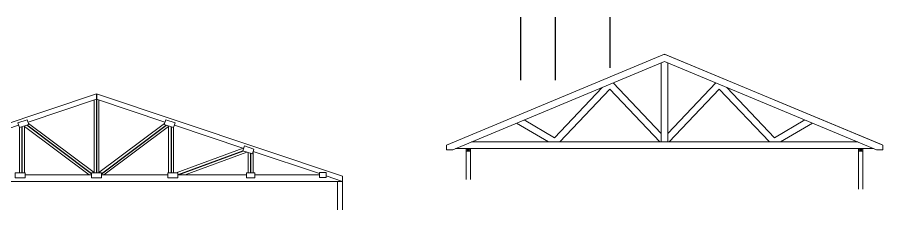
# Model space of a CAD drawing. Header units: inches. Extents: x 99 to 15695, y -7208 to 2559.
# Drawn here: x 14651 to 15695, y -4174 to -3942 of the extents above; entities that cross this region are included whole.
import ezdxf

# ---------------------------------------------------------------- set-up
doc = ezdxf.new("R2010")
doc.units = ezdxf.units.IN
doc.header["$LTSCALE"] = 96
doc.header["$MEASUREMENT"] = 0
doc.layers.add('Section', color=6, linetype='Continuous', lineweight=20)

msp = doc.modelspace()

# ---------------------------------------------------------------- linework, layer by layer
at = {"layer": 'Defpoints'}
for p, q in [((15257.7, -3942.2), (15257.7, -4018)), ((15299.7, -3942.2), (15299.7, -4018)), ((15365.7, -3942.2), (15365.7, -4003.1)), ((14746.2, -4034.7), (14746.2, -4129.9)), ((14740.2, -4130.9), (14662, -4072.3)), ((14752.2, -4130.9), (14830.4, -4072.3)), ((14656.2, -4074.2), (14656.2, -4129.9)), ((14836.2, -4074.2), (14836.2, -4129.9)), ((14844.2, -4132.4), (14923.2, -4103.2)), ((14932.2, -4106.2), (14932.2, -4129.9))]:
    msp.add_line(p, q, dxfattribs=at)
at = {"layer": 'Section'}
for p, q in [((15168.5, -4096.5), (15431.7, -3986.8)), ((15432.5, -3987.1), (15431, -3987.1)), ((15695, -4096.5), (15431.7, -3986.8)), ((15693.5, -4095.8), (15432.5, -3987.1)), ((15176.1, -4102), (15431.7, -3995.4)), ((15427.7, -3997.1), (15427.7, -4092.6)), ((15687.4, -4102), (15431.7, -3995.4)), ((15435.7, -3997.1), (15435.7, -4092.6)), ((15356.6, -4026.7), (15299, -4087.5)), ((15365.7, -4028.7), (15305.2, -4092.6)), ((15426.2, -4092.6), (15365.7, -4028.7)), ((15427.7, -4082.5), (15369.7, -4021.3)), ((15435.7, -4082.5), (15493.8, -4021.3)), ((15437.2, -4092.6), (15497.7, -4028.7)), ((15497.7, -4028.7), (15558.2, -4092.6)), ((15506.8, -4026.7), (15564.4, -4087.5)), ((14449.2, -4133.7), (14746.2, -4034.7)), ((14663.6, -4068.6), (14746.2, -4041.1)), ((15043.2, -4133.7), (14746.2, -4034.7)), ((14828.8, -4068.6), (14746.2, -4041.1)), ((14743.2, -4042.1), (14743.2, -4129.4)), ((14749.2, -4042.1), (14749.2, -4129.4)), ((14568.5, -4100.3), (14652.2, -4072.4)), ((14743.2, -4129.4), (14664.1, -4070.1)), ((14749.2, -4129.4), (14828.3, -4070.1)), ((14923.9, -4100.3), (14840.2, -4072.4)), ((15291.8, -4092.6), (15253.1, -4069.9)), ((15299, -4087.5), (15262.3, -4066)), ((15564.4, -4087.5), (15601.1, -4066)), ((15571.6, -4092.6), (15610.3, -4069.9)), ((14653.2, -4075.2), (14653.2, -4129.9)), ((14659.2, -4073.9), (14659.2, -4129.9)), ((14737.2, -4132.4), (14659.2, -4073.9)), ((14755.2, -4132.4), (14833.2, -4073.9)), ((14833.2, -4073.9), (14833.2, -4129.9)), ((14839.2, -4075.2), (14839.2, -4129.9)), ((15664.8, -4092.6), (15198.6, -4092.6)), ((14842.4, -4129.9), (14923.1, -4100)), ((15015.2, -4130.7), (14935.3, -4104.1)), ((15168.5, -4102), (15168.5, -4096.5)), ((15168.5, -4102), (15176.1, -4102)), ((15198.2, -4100.6), (15179.4, -4100.6)), ((15192.2, -4100.6), (15192.2, -4137.9)), ((15197.7, -4100.6), (15192.2, -4102.1)), ((15197.7, -4102.1), (15192.2, -4100.6)), ((15192.2, -4102.1), (15197.7, -4102.1)), ((15197.7, -4102.1), (15192.2, -4103.6)), ((15197.7, -4103.6), (15192.2, -4102.1)), ((15192.2, -4103.6), (15197.7, -4103.6)), ((15197.7, -4137.9), (15197.7, -4100.6)), ((15198.2, -4100.6), (15665.2, -4100.6)), ((15684, -4100.6), (15665.1, -4100.6)), ((15671.2, -4100.6), (15665.7, -4102.1)), ((15671.2, -4102.1), (15665.7, -4100.6)), ((15665.7, -4149.7), (15665.7, -4100.6)), ((15671.2, -4102.1), (15665.7, -4102.1)), ((15671.2, -4102.1), (15665.7, -4103.6)), ((15671.2, -4103.6), (15665.7, -4102.1)), ((15671.2, -4103.6), (15665.7, -4103.6)), ((15671.2, -4149.7), (15671.2, -4100.6)), ((15687.4, -4102), (15695, -4102)), ((15695, -4096.5), (15695, -4102)), ((14853, -4132.4), (14927.7, -4104.7)), ((14929.2, -4105.2), (14929.2, -4129.9)), ((14935.2, -4104.3), (14935.2, -4129.9)), ((14740.2, -4132.4), (14660.2, -4132.4)), ((14752.2, -4132.4), (14832.2, -4132.4)), ((14844.2, -4132.4), (14927.2, -4132.4)), ((14937.2, -4132.4), (15015.2, -4132.4)), ((15043.2, -4140.1), (15023.2, -4133.4)), ((15043.2, -4174.3), (15043.2, -4133.7)), ((15043.2, -4140.4), (14449.2, -4140.4)), ((15037.2, -4174.3), (15037.2, -4140.4))]:
    msp.add_line(p, q, dxfattribs=at)
for points in [[(14653.2, -4075.2), (14664.6, -4071.4), (14662.7, -4065.7), (14651.3, -4069.5), (14653.2, -4075.2)], [(14839.2, -4075.2), (14827.8, -4071.4), (14829.7, -4065.7), (14841.1, -4069.5), (14839.2, -4075.2)], [(14934.3, -4106.9), (14922.9, -4103.1), (14924.8, -4097.4), (14936.2, -4101.2), (14934.3, -4106.9)], [(14648.2, -4135.9), (14660.2, -4135.9), (14660.2, -4129.9), (14648.2, -4129.9), (14648.2, -4135.9)], [(14740.2, -4135.9), (14752.2, -4135.9), (14752.2, -4129.9), (14740.2, -4129.9), (14740.2, -4135.9)], [(14844.2, -4135.9), (14832.2, -4135.9), (14832.2, -4129.9), (14844.2, -4129.9), (14844.2, -4135.9)], [(14937.2, -4135.9), (14927.2, -4135.9), (14927.2, -4129.9), (14937.2, -4129.9), (14937.2, -4135.9)], [(15023.2, -4135.3), (15015.2, -4135.3), (15015.2, -4129.3), (15023.2, -4129.3), (15023.2, -4135.3)]]:
    msp.add_lwpolyline(points, dxfattribs=at)

doc.saveas('drawing.dxf')
